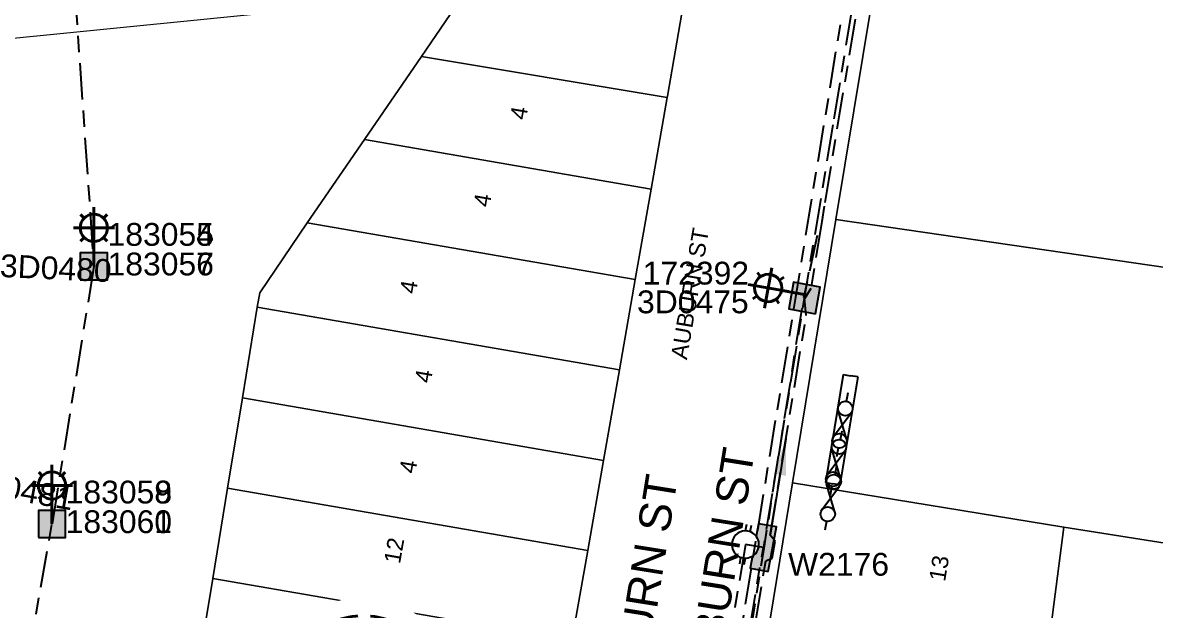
# Model space of a CAD drawing. Header units: metres. Extents: x 305785 to 306400, y 6187575 to 6188605.
# Drawn here: x 305991.1 to 306115.2, y 6188432.5 to 6188496.9 of the extents above; entities that cross this region are included whole.
import ezdxf
from ezdxf.enums import TextEntityAlignment as Align

# ---------------------------------------------------------------- set-up
doc = ezdxf.new("R2010")
doc.units = ezdxf.units.M
doc.linetypes.add('Cable Exist UG', pattern=[8.2, 4, -1.2, 1.8, -1.2])
doc.linetypes.add('Dash', pattern=[5, 3, -2])
doc.layers.get('0').update_dxf_attribs({"color": 6})
doc.layers.add('Cadastre Land Parcels_SP_EXT', color=9, linetype='Continuous', lineweight=5)
doc.layers.add('Cadastre Roads_SP_EXT', color=9, linetype='Continuous', lineweight=5)
for name, color, linetype in [('Equip_LV_EXT', 7, 'Continuous'), ('Equip_SP_SL_EXT', 7, 'Continuous'), ('Mains_HV_EXT', 7, 'Continuous'), ('Mains_LV_EXT', 7, 'Continuous'), ('Mains_SL_EXT', 7, 'Continuous'), ('NOTES_SL_EXT', 7, 'Continuous'), ('Notes_SP_MISC', 7, 'Continuous'), ('Sub_LV_EXT', 7, 'Continuous'), ('SupportsUG_SP_LV_EXT', 7, 'Continuous'), ('SupportsUG_SP_LV_SL_EXT', 7, 'Continuous'), ('UG_Details_SP_MISC', 7, 'Continuous')]:
    doc.layers.add(name, color=color, linetype=linetype)
doc.styles.add('COLUMN_LABEL', font='arial.ttf')
doc.styles.add('iecARIAL', font='arial.ttf', dxfattribs={"height": 2})
doc.styles.add('POLE_LABEL', font='arial.ttf')
doc.styles.get("Standard").update_dxf_attribs({"font": 'arial.ttf'})
doc.dimstyles.get("Standard").update_dxf_attribs({"dimtxt": 0.18, "dimasz": 0.18, "dimexe": 0.18, "dimexo": 0.0625, "dimgap": 0.09, "dimtad": 0, "dimtih": 1, "dimtoh": 1, "dimdec": 4, "dimzin": 0, "dimdsep": 46, "dimtxsty": 'Standard', "dimcen": 0.09, "dimadec": 0, "dimazin": 0, "dimtfac": 1, "dimtdec": 4, "dimtofl": 0, "dimtmove": 0, "dimatfit": 3, "dimfxl": 1, "dimtolj": 1, "dimtzin": 0, "dimarcsym": 0})

# ---------------------------------------------------------------- blocks, each defined once
blk = doc.blocks.new('COLUMN_EXT')
blk.add_hatch(color=256).paths.add_polyline_path([(-1.49, 1.48), (-1.49, -1.49), (1.48, -1.49), (1.48, 1.48)])
blk.add_lwpolyline([(-1.49, -1.49), (1.48, -1.49), (1.48, 1.48), (-1.49, 1.48)], close=True)
for tag, height, style, flags, p in [('ASSET_NUM', 2.5, 'COLUMN_LABEL', 8, (2, 2)), ('STRUCTURE_PLANT_NUMBER', 0.2, 'POLE_LABEL', 9, (1.81, 0.03)), ('STREET_CODE', 0.2, 'COLUMN_LABEL', 9, (1.81, -0.2))]:
    blk.add_attdef(tag, text='', height=height, dxfattribs=dict(style=style, flags=flags)).set_placement(p, align=Align.MIDDLE_LEFT)
at = {"flags": 9}
for tag, p in [('COLUMN_TYPE', (1.81, -0.4)), ('OWNED_BY', (1.81, -0.6)), ('STATE', (1.81, -0.8)), ('USAGE', (1.81, -1)), ('LEGEND', (1.81, -1.2)), ('STREETNAME', (1.81, -1.6)), ('SUBURB', (1.81, -1.8)), ('LOCATION', (1.81, -1.4)), ('NOTES', (1.81, -2))]:
    blk.add_attdef(tag, text='', height=0.2, dxfattribs=at).set_placement(p, align=Align.MIDDLE_LEFT)
at = {"flags": 1}
blk.add_attdef('Z', (1.81, -2.35), '', height=0.2, dxfattribs=at)
blk = doc.blocks.new('PILLAR_EXT')
blk.add_hatch(color=256).paths.add_polyline_path([(-2.475, 0.99), (-2.475, -0.99), (2.475, -0.99), (2.475, 0.99)])
blk.add_lwpolyline([(-2.475, -0.99), (2.475, -0.99), (2.475, 0.99), (-2.475, 0.99)], close=True)
at = {"style": 'iecARIAL', "flags": 8}
blk.add_attdef('ASSET_NUM', (1.5, 3.5), '', height=2.5, dxfattribs=at)
for tag, p, flags in [('OWNED_BY', (0, -0.2), 9), ('STATE', (0, -0.4), 9), ('SUPPORT_TYPE', (0, -0.6), 9), ('USAGE', (0, -0.8), 9), ('LEGEND', (0, -1), 9), ('LOCATION', (0, -1.2), 9), ('NOTES', (0, -1.4), 9), ('STREETNAME', (0, -1.8), 9), ('SUBURB', (0, -2), 1), ('PARENT', (0, -1.6), 9)]:
    blk.add_attdef(tag, p, '', height=0.2, dxfattribs=dict(flags=flags))
blk = doc.blocks.new('SL_LANTERN_EXT')
at = {"lineweight": 40}
for p, q in [((0, 1.97), (0, 6.47)), ((-1.46, 5.68), (-1.06, 5.28)), ((1.46, 5.68), (1.06, 5.28)), ((-2.25, 4.22), (2.25, 4.22)), ((-1.46, 2.76), (-1.06, 3.16)), ((0, 0), (0, 2.72)), ((1.46, 2.76), (1.06, 3.16))]:
    blk.add_line(p, q, dxfattribs=at)
blk.add_circle((0, 4.22), 1.5, dxfattribs=at)
at = {"style": 'iecARIAL', "flags": 8}
blk.add_attdef('ASSET_NUM', (1.5, 1.5), '', height=2.5, dxfattribs=at)
for tag, p, height, flags in [('CONSTRUCTED_VOLTAGE', (0.98, -0.65), 0.2, 9), ('CONTROL_TYPE', (0.98, -0.85), 0.2, 9), ('LANTERN_PURPOSE', (0.98, -1.05), 0.2, 9), ('LANTERN_TYPE', (0.98, -1.25), 0.2, 9), ('LNUMBER', (2.18, -3.25), 2.5, 8), ('OPERATING_VOLTAGE', (0.98, -1.65), 0.2, 9), ('ORIENTATION', (0.98, -1.85), 0.2, 9), ('OWNED_BY', (0.98, -2.05), 0.2, 9), ('STATE', (0.98, -2.25), 0.2, 9), ('NO_PHASES', (0.98, -1.45), 0.2, 9), ('USAGE', (0.98, -2.45), 0.2, 9), ('CEXIST', (0.98, -2.65), 0.2, 9), ('CNEW', (0.98, -2.85), 0.2, 9), ('CNUMBER', (0.98, -3.05), 0.2, 9), ('CREMOVE', (0.98, -3.25), 0.2, 9), ('CREPLACE', (0.98, -3.45), 0.2, 9), ('LKINGHEIGHT', (0.98, -3.65), 0.2, 9), ('LBRACKET', (0.98, -3.85), 0.2, 9), ('LBRACKETVOCAB', (0.98, -4.05), 0.2, 9), ('LCATEGORY', (0.98, -4.25), 0.2, 9), ('LCHARGE1', (0.98, -4.45), 0.2, 9), ('LCHARGE1PERCENT', (0.98, -4.65), 0.2, 9), ('LCHARGE2', (0.98, -4.85), 0.2, 9), ('LCHARGE2PERCENT', (0.98, -5.05), 0.2, 9), ('LCHARGE3', (0.98, -5.25), 0.2, 9), ('LCHARGE3PERCENT', (0.98, -5.45), 0.2, 9), ('LEXIST', (0.98, -5.65), 0.2, 9), ('LLAMP', (0.98, -5.85), 0.2, 9), ('LLAMPVOCAB', (0.98, -6.05), 0.2, 9), ('LMAST', (0.98, -6.25), 0.2, 9), ('LMASTVOCAB', (0.98, -6.45), 0.2, 9), ('LNEW', (0.98, -6.65), 0.2, 9), ('LANTNUMBER', (0.98, -6.85), 0.2, 9), ('LOUTREACH', (0.98, -7.25), 0.2, 9), ('LOUTREACHVOCAB', (0.98, -7.45), 0.2, 9), ('LRATECODE', (0.98, -7.65), 0.2, 9), ('LREMOVE', (0.98, -7.85), 0.2, 9), ('LREPLACE', (0.98, -8.05), 0.2, 9), ('LTYPE', (0.98, -8.25), 0.2, 9), ('LTYPEVOCAB', (0.98, -8.45), 0.2, 9), ('LEGEND', (0.98, -8.65), 0.2, 9), ('LOCATION', (0.98, -8.85), 0.2, 9), ('STREETNAME', (0.98, -9.25), 0.2, 9), ('SUBURB', (0.98, -9.45), 0.2, 1), ('NOTES', (0.98, -9.05), 0.2, 9)]:
    blk.add_attdef(tag, p, '', height=height, dxfattribs=dict(flags=flags))
blk = doc.blocks.new('LV_UG_LINKS_OPEN_EXT')
for p, q in [((-0.25, 1.47), (-0.25, 2.22)), ((0.25, 1.47), (0.25, 2.22)), ((-0.25, -1.47), (-0.25, -2.22)), ((0.25, -1.47), (0.25, -2.22))]:
    blk.add_line(p, q)
at = {"flags": 9}
for tag, p in [('ACTUAL_STATUS', (0, 0)), ('CONSTRUCTED_VOLTAGE', (0, -0.2)), ('OPERATING_VOLTAGE', (0, -0.6)), ('ORIENTATION', (0, -0.8)), ('STATE', (0, -1)), ('SWITCH_TYPE', (0, -1.2)), ('NO_PHASES', (0, -0.4)), ('USAGE', (0, -1.4)), ('NOTES', (0, -1.6))]:
    blk.add_attdef(tag, text='', height=0.2, dxfattribs=at).set_placement(p, align=Align.MIDDLE_LEFT)
at = {"flags": 1}
blk.add_attdef('Z', (0, 0), '', height=0.2, dxfattribs=at)
blk.add_wipeout([(-0.25, 1.47), (-0.43, 1.43), (-0.61, 1.36), (-0.77, 1.28), (-0.93, 1.17), (-1.07, 1.05), (-1.19, 0.9), (-1.29, 0.75), (-1.38, 0.58), (-1.44, 0.4), (-1.48, 0.22), (-1.49, 0.03), (-1.49, -0.16), (-1.45, -0.34), (-1.4, -0.52), (-1.32, -0.69), (-1.23, -0.85), (-1.11, -1), (-0.98, -1.13), (-0.83, -1.24), (-0.66, -1.34), (-0.49, -1.41), (-0.31, -1.46), (-0.13, -1.49), (0.06, -1.49), (0.25, -1.47), (0.43, -1.43), (0.61, -1.36), (0.77, -1.28), (0.93, -1.17), (1.07, -1.05), (1.19, -0.9), (1.29, -0.75), (1.38, -0.58), (1.44, -0.4), (1.48, -0.22), (1.49, -0.03), (1.49, 0.16), (1.45, 0.34), (1.4, 0.52), (1.32, 0.69), (1.23, 0.85), (1.11, 1), (0.98, 1.13), (0.83, 1.24), (0.66, 1.34), (0.49, 1.41), (0.31, 1.46), (0.13, 1.49), (-0.06, 1.49)])
blk.add_lwpolyline([(0, -1.49, 1), (0, 1.49, 1)], format="xyb", close=True)
blk = doc.blocks.new('LV_UG_DFUSE_CLOSED_EXT')
for points in [[(1, 0), (0, 0)], [(5.04, 0.73), (2.16, -0.72)], [(5.05, -0.71), (2.16, 0.72)], [(6.2, 0.01), (7.2, 0.01)]]:
    blk.add_lwpolyline(points)
for centre in [(1.8, 0), (5.4, 0.01)]:
    blk.add_circle(centre, 0.8)
at = {"flags": 9}
for tag, p in [('ACTUAL_STATUS', (0, 0)), ('CONSTRUCTED_VOLTAGE', (0, -0.2)), ('OPERATING_VOLTAGE', (0, -0.6)), ('ORIENTATION', (0, -0.8)), ('STATE', (0, -1)), ('SWITCH_TYPE', (0, -1.2)), ('NO_PHASES', (0, -0.4)), ('USAGE', (0, -1.4)), ('NOTES', (0, -1.6))]:
    blk.add_attdef(tag, text='', height=0.2, dxfattribs=at).set_placement(p, align=Align.MIDDLE_LEFT)
at = {"flags": 1}
blk.add_attdef('Z', (0, 0), '', height=0.2, dxfattribs=at)
blk = doc.blocks.new('SLANTERN_NUM_EXT')
blk.add_wipeout([(-0.31, 10), (-0.94, 9.96), (-1.57, 9.88), (-2.18, 9.76), (-2.79, 9.61), (-3.39, 9.41), (-3.97, 9.18), (-4.54, 8.91), (-5.09, 8.61), (-5.62, 8.27), (-6.13, 7.91), (-6.62, 7.5), (-7.07, 7.07), (-7.5, 6.62), (-7.91, 6.13), (-8.27, 5.62), (-8.61, 5.09), (-8.91, 4.54), (-9.18, 3.97), (-9.41, 3.39), (-9.61, 2.79), (-9.76, 2.18), (-9.88, 1.57), (-9.96, 0.94), (-10, 0.31), (-10, -0.31), (-9.96, -0.94), (-9.88, -1.57), (-9.76, -2.18), (-9.61, -2.79), (-9.41, -3.39), (-9.18, -3.97), (-8.91, -4.54), (-8.61, -5.09), (-8.27, -5.62), (-7.91, -6.13), (-7.5, -6.62), (-7.07, -7.07), (-6.62, -7.5), (-6.13, -7.91), (-5.62, -8.27), (-5.09, -8.61), (-4.54, -8.91), (-3.97, -9.18), (-3.39, -9.41), (-2.79, -9.61), (-2.18, -9.76), (-1.57, -9.88), (-0.94, -9.96), (-0.31, -10), (0.31, -10), (0.94, -9.96), (1.57, -9.88), (2.18, -9.76), (2.79, -9.61), (3.39, -9.41), (3.97, -9.18), (4.54, -8.91), (5.09, -8.61), (5.62, -8.27), (6.13, -7.91), (6.62, -7.5), (7.07, -7.07), (7.5, -6.62), (7.91, -6.13), (8.27, -5.62), (8.61, -5.09), (8.91, -4.54), (9.18, -3.97), (9.41, -3.39), (9.61, -2.79), (9.76, -2.18), (9.88, -1.57), (9.96, -0.94), (10, -0.31), (10, 0.31), (9.96, 0.94), (9.88, 1.57), (9.76, 2.18), (9.61, 2.79), (9.41, 3.39), (9.18, 3.97), (8.91, 4.54), (8.61, 5.09), (8.27, 5.62), (7.91, 6.13), (7.5, 6.62), (7.07, 7.07), (6.62, 7.5), (6.13, 7.91), (5.62, 8.27), (5.09, 8.61), (4.54, 8.91), (3.97, 9.18), (3.39, 9.41), (2.79, 9.61), (2.18, 9.76), (1.57, 9.88), (0.94, 9.96), (0.31, 10)])
at = {"linetype": 'Dash', "lineweight": 40, "ltscale": 0.7}
blk.add_line((8, 0), (-8, 0), dxfattribs=at)
blk.add_circle((0, 0), 8, dxfattribs=at)
at = {"lineweight": 40, "width": 0.7}
for tag, p in [('SNUMBER', (0.51, 1.05)), ('CNUMBER', (0.44, -3.15))]:
    blk.add_attdef(tag, text='', height=2.5, dxfattribs=at).set_placement(p, align=Align.CENTER)
at = {"lineweight": 40, "flags": 1}
blk.add_attdef('Z', (0, 0), '', height=0.2, dxfattribs=at)

msp = doc.modelspace()

# ---------------------------------------------------------------- linework, layer by layer
at = {"layer": 'Cadastre Land Parcels_SP_EXT', "linetype": 'Continuous'}
for points in [[(306056.11, 6188515.6), (306050.2, 6188515.79), (306039.47, 6188500.16), (306034.76, 6188493.24), (306061.68, 6188488.75), (306061.71, 6188488.89), (306063.95, 6188501.81), (306056.11, 6188515.6)], [(306061.68, 6188488.75), (306034.76, 6188493.24), (306028.5, 6188484.11), (306059.91, 6188478.67), (306061.68, 6188488.75)], [(306059.91, 6188478.67), (306028.5, 6188484.11), (306022.25, 6188474.98), (306058.18, 6188468.76), (306059.91, 6188478.67)], [(306056.44, 6188458.85), (306058.18, 6188468.76), (306022.25, 6188474.98), (306017.03, 6188467.31), (306016.77, 6188465.72), (306056.44, 6188458.85)], [(306156.75, 6188433.45), (306160.71, 6188463.61), (306080.18, 6188475.34), (306075.4, 6188446.46), (306105.15, 6188441.61), (306156.75, 6188433.45)], [(306054.7, 6188448.94), (306056.44, 6188458.85), (306016.77, 6188465.72), (306015.14, 6188455.79), (306054.7, 6188448.94)], [(306054.7, 6188448.94), (306015.14, 6188455.79), (306013.51, 6188445.87), (306052.97, 6188439.05), (306054.7, 6188448.94)], [(306105.15, 6188441.61), (306075.4, 6188446.46), (306072.95, 6188431.53), (306103.22, 6188426.28), (306103.92, 6188432), (306105.15, 6188441.61)], [(306051.25, 6188429.17), (306052.97, 6188439.05), (306013.51, 6188445.87), (306011.88, 6188435.98), (306051.25, 6188429.17)], [(306156.75, 6188433.45), (306105.15, 6188441.61), (306103.92, 6188432), (306103.22, 6188426.28), (306102.76, 6188422.82), (306154.43, 6188415.24), (306155.55, 6188424.2), (306156.75, 6188433.45)], [(306051.25, 6188429.17), (306011.88, 6188435.98), (306010.25, 6188426.09), (306049.51, 6188419.24), (306051.25, 6188429.17)]]:
    msp.add_lwpolyline(points, close=True, dxfattribs=at)
for points in [[(306085.1, 6188505.18), (306080.18, 6188475.34), (306160.71, 6188463.61), (306166.61, 6188508.99)], [(305989.6, 6188290.67), (305991.91, 6188305.71), (305994.2, 6188320.77), (305996.54, 6188335.91), (305998.82, 6188350.89), (306001.17, 6188366.08), (306004.29, 6188386.14), (306007.37, 6188406.07), (306008.91, 6188416.11), (306010.25, 6188426.09), (306011.88, 6188435.98), (306013.51, 6188445.87), (306015.14, 6188455.79), (306016.77, 6188465.72), (306017.03, 6188467.31), (306022.25, 6188474.98), (306028.5, 6188484.11), (306034.76, 6188493.24), (306039.47, 6188500.16), (305985.6, 6188494.77)]]:
    msp.add_lwpolyline(points, dxfattribs=at)
at = {"layer": 'Cadastre Roads_SP_EXT', "linetype": 'Continuous'}
msp.add_lwpolyline([(306080.18, 6188475.34), (306085.1, 6188505.18), (306072.7, 6188503.21), (306063.95, 6188501.81), (306061.71, 6188488.89), (306061.68, 6188488.75), (306059.91, 6188478.67), (306058.18, 6188468.76), (306056.44, 6188458.85), (306054.7, 6188448.94), (306052.97, 6188439.05), (306051.25, 6188429.17), (306049.51, 6188419.24), (306058.17, 6188418.1), (306070.44, 6188416.49), (306072.95, 6188431.53), (306075.4, 6188446.46), (306080.18, 6188475.34)], close=True, dxfattribs=at)
at = {"layer": 'Mains_LV_EXT', "linetype": 'Cable Exist UG'}
msp.add_lwpolyline([(306085.46, 6188519.73), (306083.9, 6188510.32), (306085.18, 6188509.16), (306084.77, 6188507.33), (306083.27, 6188506.52), (306079.83, 6188485.75)], dxfattribs=at)
at = {"layer": 'Mains_SL_EXT', "linetype": 'Cable Exist UG'}
for points in [[(305996.17, 6188508.86), (305998.86, 6188470.22)], [(306083.4, 6188508.57), (306083.66, 6188506.69), (306083.66, 6188506.69), (306083.61, 6188505.43), (306078.89, 6188476.81), (306078.62, 6188475.12), (306078.62, 6188475.12), (306077.42, 6188467.8), (306076.74, 6188466.66)], [(305998.86, 6188470.22), (305994.27, 6188441.96)], [(306025.27, 6188406.76), (306022.84, 6188404.91), (306022.84, 6188404.91), (306011.02, 6188406.98), (306010.08, 6188409.17), (306010.08, 6188409.17), (306007.96, 6188409.54), (306005.91, 6188407.85), (306005.91, 6188407.85), (306000.16, 6188408.8), (305988.77, 6188410.8), (305994.27, 6188441.96)]]:
    msp.add_lwpolyline(points, dxfattribs=at)
at = {"layer": 'Sub_LV_EXT'}
for p, q in [((306080.98, 6188458.35), (306079.04, 6188446.51)), ((306082.56, 6188458.1), (306080.62, 6188446.25)), ((306080.98, 6188458.35), (306081.77, 6188458.22)), ((306082.56, 6188458.1), (306081.77, 6188458.22)), ((306079.04, 6188446.51), (306079.83, 6188446.38)), ((306080.62, 6188446.25), (306079.83, 6188446.38))]:
    msp.add_line(p, q, dxfattribs=at)

# ---------------------------------------------------------------- block references
at = {"layer": 'Equip_LV_EXT', "rotation": 259.4969638602843}
for p in [(306081.53, 6188456.39), (306080.84, 6188452.19), (306080.26, 6188448.36)]:
    msp.add_blockref('LV_UG_DFUSE_CLOSED_EXT', p, dxfattribs=at)
at = {"layer": 'Equip_SP_SL_EXT'}
ref = msp.add_blockref('SL_LANTERN_EXT', (305998.86, 6188470.22), dxfattribs=at)
ref.add_attrib('ASSET_NUM', '183054', dxfattribs={"layer": '0', "height": 2.5, "style": 'iecARIAL'}).set_placement((306000.36, 6188471.72), align=Align.BOTTOM_LEFT)
ref = msp.add_blockref('SL_LANTERN_EXT', (305998.86, 6188470.22), dxfattribs=at)
ref.add_attrib('ASSET_NUM', '183055', dxfattribs={"layer": '0', "height": 2.5, "style": 'iecARIAL'}).set_placement((306000.36, 6188471.72), align=Align.BOTTOM_LEFT)
ref = msp.add_blockref('SL_LANTERN_EXT', (305998.86, 6188470.22), dxfattribs=at)
ref.add_attrib('ASSET_NUM', '183056', dxfattribs={"layer": '0', "height": 2.5, "style": 'iecARIAL'}).set_placement((306000.36, 6188471.72), align=Align.TOP_LEFT)
ref = msp.add_blockref('SL_LANTERN_EXT', (305998.86, 6188470.22), dxfattribs=at)
ref.add_attrib('ASSET_NUM', '183057', dxfattribs={"layer": '0', "height": 2.5, "style": 'iecARIAL'}).set_placement((306000.36, 6188471.72), align=Align.TOP_LEFT)
ref = msp.add_blockref('SL_LANTERN_EXT', (306076.91, 6188467.09), dxfattribs=dict(at, rotation=79.76251341914957))
ref.add_attrib('ASSET_NUM', '172392', dxfattribs={"layer": '0', "height": 2.5, "style": 'iecARIAL'}).set_placement((306059, 6188467.47), align=Align.BOTTOM_LEFT)
ref = msp.add_blockref('SL_LANTERN_EXT', (305994.27, 6188441.96), dxfattribs=at)
ref.add_attrib('ASSET_NUM', '183058', dxfattribs={"layer": '0', "height": 2.5, "style": 'iecARIAL'}).set_placement((305995.77, 6188443.46), align=Align.BOTTOM_LEFT)
ref = msp.add_blockref('SL_LANTERN_EXT', (305994.27, 6188441.96), dxfattribs=at)
ref.add_attrib('ASSET_NUM', '183059', dxfattribs={"layer": '0', "height": 2.5, "style": 'iecARIAL'}).set_placement((305995.77, 6188443.46), align=Align.BOTTOM_LEFT)
ref = msp.add_blockref('SL_LANTERN_EXT', (305994.27, 6188441.96), dxfattribs=at)
ref.add_attrib('ASSET_NUM', '183060', dxfattribs={"layer": '0', "height": 2.5, "style": 'iecARIAL'}).set_placement((305995.77, 6188443.46), align=Align.TOP_LEFT)
ref = msp.add_blockref('SL_LANTERN_EXT', (305994.27, 6188441.96), dxfattribs=at)
ref.add_attrib('ASSET_NUM', '183061', dxfattribs={"layer": '0', "height": 2.5, "style": 'iecARIAL'}).set_placement((305995.77, 6188443.46), align=Align.TOP_LEFT)
at = {"layer": 'SupportsUG_SP_LV_EXT'}
ref = msp.add_blockref('PILLAR_EXT', (306072.22, 6188439.38), dxfattribs=dict(at, rotation=79.45696851760641))
ref.add_attrib('ASSET_NUM', 'W2176', dxfattribs={"layer": '0', "height": 2.5, "style": 'iecARIAL'}).set_placement((306074.93, 6188435.54), align=Align.BOTTOM_LEFT)
at = {"layer": 'SupportsUG_SP_LV_SL_EXT'}
ref = msp.add_blockref('COLUMN_EXT', (305998.86, 6188470.22), dxfattribs=at)
ref.add_attrib('ASSET_NUM', '3D0480', dxfattribs={"layer": '0', "height": 2.5, "rotation": 357.2387, "style": 'COLUMN_LABEL'}).set_placement((306000.86, 6188470.97), align=Align.TOP_RIGHT)
ref = msp.add_blockref('COLUMN_EXT', (306076.73, 6188466.74), dxfattribs=dict(at, rotation=79.56901359754336))
ref.add_attrib('ASSET_NUM', '3D0475', dxfattribs={"layer": '0', "height": 2.5, "style": 'COLUMN_LABEL'}).set_placement((306058.38, 6188464.32), align=Align.BOTTOM_LEFT)
ref = msp.add_blockref('COLUMN_EXT', (305994.27, 6188441.96), dxfattribs=at)
ref.add_attrib('ASSET_NUM', '3D0481', dxfattribs={"layer": '0', "height": 2.5, "rotation": 349.9552, "style": 'COLUMN_LABEL'}).set_placement((305996.27, 6188442.71), align=Align.BOTTOM_RIGHT)

# ---------------------------------------------------------------- texts
at = {"layer": 'Cadastre Land Parcels_SP_EXT'}
for s, rotation, p in [('4', 80.1261, (306046.21, 6188486.19)), ('4', 80.1261, (306042.21, 6188476.63)), ('4', 80.1261, (306034.13, 6188467.12)), ('4', 80.1261, (306035.76, 6188457.33)), ('4', 80.1261, (306034.08, 6188447.41)), ('12', 79.9911, (306032.4, 6188437.52)), ('13', 80.5557, (306092.13, 6188435.58))]:
    msp.add_text(s, height=1.8, rotation=rotation, dxfattribs=at).set_placement(p)
at = {"layer": 'Cadastre Roads_SP_EXT'}
msp.add_text('AUBURN ST', height=1.8, rotation=80.355, dxfattribs=at).set_placement((306063.84, 6188459.91))
at = {"layer": 'Notes_SP_MISC'}
msp.add_text('AUBURN ST', height=3.5, rotation=80.9521, dxfattribs=at).set_placement((306058.41, 6188419.13))

# ---------------------------------------------------------------- leaders
at = {"layer": 'NOTES_SL_EXT'}
msp.add_leader([(306074.69, 6188451.29), (306072.96, 6188440.74)], dimstyle='Standard', override={"dimasz": 4, "dimfxl": 1.25}, dxfattribs=at)

# ---------------------------------------------------------------- next in the draw order: block references
at = {"layer": 'Equip_LV_EXT', "rotation": 169.3482936702185}
msp.add_blockref('LV_UG_LINKS_OPEN_EXT', (306070.25, 6188439.71), dxfattribs=at)
at = {"layer": 'NOTES_SL_EXT'}
msp.add_blockref('SLANTERN_NUM_EXT', (306028.38, 6188423.9), dxfattribs=at).add_auto_attribs({'SNUMBER': 'SL183066', 'CNUMBER': 'PL3D0472'})

# ---------------------------------------------------------------- next in the draw order: linework, layer by layer
at = {"layer": 'Mains_HV_EXT', "linetype": 'Cable Exist UG'}
msp.add_lwpolyline([(306082.79, 6188509.94), (306069.78, 6188430.33), (306095, 6188426.33), (306099.77, 6188425.41), (306101.36, 6188424.18)], dxfattribs=at)
at = {"layer": 'Mains_LV_EXT', "linetype": 'Cable Exist UG'}
for points in [[(306079.83, 6188485.75), (306072.22, 6188439.38)], [(306070.25, 6188439.71), (306062.89, 6188395.34), (306064.52, 6188392.77), (306048.05, 6188294.39), (306061.06, 6188291.78), (306062.43, 6188290.61)], [(306072.22, 6188439.38), (306070.25, 6188439.71)], [(306101.36, 6188424.18), (306100, 6188425.46), (306070.69, 6188430.28), (306072.22, 6188439.38)]]:
    msp.add_lwpolyline(points, dxfattribs=at)
at = {"layer": 'Mains_SL_EXT', "linetype": 'Cable Exist UG'}
msp.add_lwpolyline([(306068.67, 6188418.07), (306069.52, 6188420.05), (306069.52, 6188420.05), (306071.36, 6188431.13), (306072.49, 6188437.92), (306072.49, 6188437.92), (306073.18, 6188438.21), (306073.53, 6188440.08), (306072.96, 6188440.74), (306072.96, 6188440.74), (306076.92, 6188464.81), (306076.73, 6188466.74)], dxfattribs=at)
at = {"layer": 'UG_Details_SP_MISC', "color": 7, "linetype": 'Cable Exist UG', "flags": 128}
msp.add_lwpolyline([(306078.13, 6188473.6), (306076.59, 6188466.64), (306072.23, 6188439.06), (306068.89, 6188418.41), (306062.08, 6188375.84), (306051.09, 6188315.33)], dxfattribs=at)

# ---------------------------------------------------------------- next in the draw order: texts
at = {"layer": 'NOTES_SL_EXT'}
msp.add_text('AUBURN ST', height=3.5, rotation=80.9521, dxfattribs=at).set_placement((306066.85, 6188422.08))

doc.saveas('drawing.dxf')
